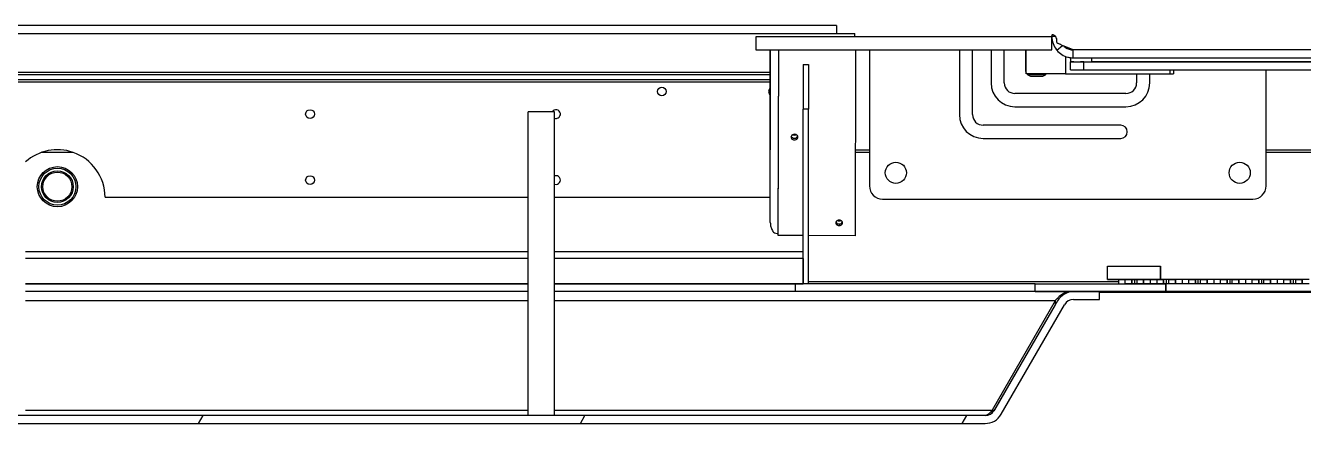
# Model space of a CAD drawing. Extents: x 39751 to 116307, y -36149 to -14965.
# Drawn here: x 79875.7 to 80358.8, y -20989.3 to -20838.7 of the extents above; entities that cross this region are included whole.
import ezdxf

# ---------------------------------------------------------------- set-up
doc = ezdxf.new("R2010")
doc.units = 0
doc.header["$LTSCALE"] = 1500
doc.layers.add('AM_0', color=7, linetype='Continuous', lineweight=30)

# ---------------------------------------------------------------- blocks, each defined once
blk = doc.blocks.new('A$C5DCE4107')
at = {"color": 7}
for p, q in [((1264.77, 150.63), (392.77, 150.63)), ((385.77, 147.63), (1264.77, 147.63)), ((417.77, 132.93), (1239.77, 132.93)), ((417.77, 132.13), (1239.77, 132.13)), ((1239.77, 130.13), (417.77, 130.13)), ((1239.77, 129.13), (417.77, 129.13)), ((1320.99, 3), (207.47, 3)), ((207.47, 0), (1320.99, 0))]:
    blk.add_line(p, q, dxfattribs=at)
at = {"color": 7, "ltscale": 0.03758}
blk.add_line((1264.77, 150.63), (1227.19, 150.63), dxfattribs=at)
at = {"color": 7, "ltscale": 0.003001}
blk.add_line((1264.77, 150.63), (1264.77, 147.63), dxfattribs=at)
at = {"color": 7, "ltscale": 0.041777}
blk.add_line((1229.99, 147.63), (1271.77, 147.63), dxfattribs=at)
at = {"color": 7, "ltscale": 0.112}
for p, q in [((1346.24, 146.41), (1234.24, 146.41)), ((1234.24, 141.41), (1346.24, 141.41))]:
    blk.add_line(p, q, dxfattribs=at)
at = {"color": 7, "ltscale": 0.001221}
blk.add_line((1271.77, 146.4), (1271.77, 147.63), dxfattribs=at)
at = {"color": 7, "ltscale": 4.65409e-05}
blk.add_line((1346.23, 146.51), (1346.23, 146.55), dxfattribs=at)
at = {"color": 7, "ltscale": 5.11184e-05}
blk.add_line((1346.23, 146.54), (1346.23, 146.49), dxfattribs=at)
at = {"color": 7, "ltscale": 0.001312}
blk.add_line((1347.55, 146.48), (1346.23, 146.5), dxfattribs=at)
at = {"color": 7, "ltscale": 1.297e-05}
blk.add_line((1346.24, 146.49), (1346.24, 146.51), dxfattribs=at)
at = {"color": 7, "ltscale": 0.004685}
blk.add_line((1346.24, 141.41), (1346.24, 146.09), dxfattribs=at)
at = {"color": 7, "ltscale": 0.065379}
blk.add_line((1239.77, 76.03), (1239.77, 141.4), dxfattribs=at)
at = {"color": 7, "ltscale": 0.037778}
blk.add_line((1239.77, 141.4), (1239.77, 103.63), dxfattribs=at)
at = {"color": 7, "ltscale": 0.070278}
blk.add_line((1242.8, 71.13), (1242.95, 141.4), dxfattribs=at)
at = {"color": 7, "ltscale": 0.069693}
blk.add_line((1242.8, 71.71), (1242.95, 141.4), dxfattribs=at)
at = {"color": 7, "ltscale": 0.07032}
blk.add_line((1271.95, 141.4), (1271.8, 71.08), dxfattribs=at)
at = {"color": 7, "ltscale": 0.051499}
blk.add_line((1277.23, 141.4), (1277.23, 89.91), dxfattribs=at)
at = {"color": 7, "ltscale": 0.0245}
for p, q in [((1311.23, 141.4), (1311.23, 116.91)), ((1316.23, 116.91), (1316.23, 141.4))]:
    blk.add_line(p, q, dxfattribs=at)
at = {"color": 7, "ltscale": 0.012499}
for p, q in [((1323.23, 141.4), (1323.23, 128.91)), ((1328.23, 128.91), (1328.23, 141.4))]:
    blk.add_line(p, q, dxfattribs=at)
at = {"color": 7, "ltscale": 0.007499}
blk.add_line((1336.23, 141.4), (1336.23, 133.91), dxfattribs=at)
at = {"color": 7, "ltscale": 0.009}
blk.add_line((1336.48, 132.4), (1336.48, 141.4), dxfattribs=at)
at = {"color": 7, "ltscale": 0.000223177}
blk.add_line((1348.1, 141.27), (1347.96, 141.44), dxfattribs=at)
at = {"color": 7, "ltscale": 0.002796}
blk.add_line((1348.1, 141.27), (1350.24, 143.07), dxfattribs=at)
at = {"color": 7, "ltscale": 0.000177083}
blk.add_line((1349.54, 143.4), (1349.39, 143.48), dxfattribs=at)
at = {"color": 7, "ltscale": 0.000260162}
blk.add_line((1351.36, 142.58), (1351.36, 142.32), dxfattribs=at)
at = {"color": 7, "ltscale": 0.000162508}
blk.add_line((1352.14, 142.25), (1352.29, 142.19), dxfattribs=at)
at = {"color": 7, "ltscale": 4.3781e-05}
blk.add_line((1352.29, 142.19), (1352.33, 142.17), dxfattribs=at)
at = {"color": 7, "ltscale": 0.000366871}
blk.add_line((1352.33, 142.17), (1352.67, 142.03), dxfattribs=at)
at = {"color": 7, "ltscale": 0.003}
for p, q in [((1354.23, 138.41), (1354.23, 141.41)), ((1353.23, 133.91), (1353.23, 136.91)), ((1358.23, 133.91), (1358.23, 136.91)), ((1249.23, 52.91), (1249.23, 49.91)), ((1339.94, 49.91), (1339.94, 52.91)), ((1339.94, 49.91), (1339.94, 52.91)), ((1364.24, 46.91), (1364.24, 49.91)), ((1389.23, 49.91), (1389.23, 52.91)), ((1389.23, 52.91), (1389.23, 49.91))]:
    blk.add_line(p, q, dxfattribs=at)
at = {"color": 7, "ltscale": 0.266}
blk.add_line((1620.23, 141.41), (1354.23, 141.41), dxfattribs=at)
at = {"color": 7, "ltscale": 0.017}
for p, q in [((1252.23, 135.91), (1252.23, 118.91)), ((1254.23, 135.91), (1254.23, 118.91))]:
    blk.add_line(p, q, dxfattribs=at)
at = {"color": 7, "ltscale": 0.002}
for p, q in [((1252.23, 135.91), (1254.23, 135.91)), ((1254.23, 118.91), (1252.23, 118.91)), ((1254.23, 52.91), (1252.23, 52.91))]:
    blk.add_line(p, q, dxfattribs=at)
at = {"color": 7, "ltscale": 0.006535}
blk.add_line((1351.36, 138.94), (1351.36, 132.4), dxfattribs=at)
at = {"color": 7, "ltscale": 4.16344e-05}
blk.add_line((1352.29, 138.65), (1352.33, 138.64), dxfattribs=at)
at = {"color": 7, "ltscale": 0.001563}
blk.add_line((1353.23, 138.47), (1353.23, 136.91), dxfattribs=at)
at = {"color": 7, "ltscale": 0.001238}
blk.add_line((1354.47, 136.91), (1353.23, 136.91), dxfattribs=at)
at = {"color": 7, "ltscale": 0.008}
blk.add_line((1353.23, 136.91), (1361.23, 136.91), dxfattribs=at)
at = {"color": 7, "ltscale": 0.264}
blk.add_line((1354.23, 138.41), (1618.23, 138.41), dxfattribs=at)
at = {"color": 7, "ltscale": 0.001249}
blk.add_line((1358.23, 136.91), (1356.99, 136.91), dxfattribs=at)
at = {"color": 7, "ltscale": 0.242}
for p, q in [((1358.23, 136.91), (1600.23, 136.91)), ((1358.23, 133.91), (1600.23, 133.91))]:
    blk.add_line(p, q, dxfattribs=at)
at = {"color": 7, "ltscale": 0.0015}
for p, q in [((1361.23, 138.41), (1361.23, 136.91)), ((1390.75, 133.9), (1390.75, 132.4)), ((1392.14, 133.9), (1392.14, 132.4))]:
    blk.add_line(p, q, dxfattribs=at)
at = {"color": 7, "ltscale": 0.236}
blk.add_line((1597.23, 136.91), (1361.23, 136.91), dxfattribs=at)
at = {"color": 7, "ltscale": 5.0354e-05}
blk.add_line((1336.43, 132.93), (1336.48, 132.93), dxfattribs=at)
at = {"color": 7, "ltscale": 0.014875}
blk.add_line((1351.36, 132.4), (1336.48, 132.4), dxfattribs=at)
at = {"color": 7, "ltscale": 0.007013}
blk.add_line((1336.98, 132.13), (1343.99, 132.13), dxfattribs=at)
at = {"color": 7, "ltscale": 0.0035}
for p, q in [((1338.73, 131.41), (1342.23, 131.41)), ((1378.23, 132.4), (1378.23, 128.91)), ((1383.23, 128.91), (1383.23, 132.4))]:
    blk.add_line(p, q, dxfattribs=at)
at = {"color": 7, "ltscale": 0.039392}
blk.add_line((1351.36, 132.4), (1390.75, 132.4), dxfattribs=at)
at = {"color": 7, "ltscale": 0.005}
for p, q in [((1353.23, 133.91), (1358.23, 133.91)), ((1153.23, 118), (1148.23, 118)), ((1158.23, 118), (1153.23, 118)), ((1367.23, 54.5), (1367.23, 59.51)), ((1367.23, 54.5), (1367.23, 59.51)), ((1387.23, 54.5), (1387.23, 59.51)), ((1387.23, 59.51), (1387.23, 54.5)), ((1153.23, 3), (1148.23, 3)), ((1158.23, 3), (1153.23, 3))]:
    blk.add_line(p, q, dxfattribs=at)
at = {"color": 7, "ltscale": 0.001389}
blk.add_line((1390.75, 132.4), (1392.14, 132.4), dxfattribs=at)
at = {"color": 7, "ltscale": 0.043999}
blk.add_line((1427.23, 89.91), (1427.23, 133.9), dxfattribs=at)
at = {"color": 7, "ltscale": 0.042}
for p, q in [((1374.23, 124.91), (1332.23, 124.91)), ((1332.23, 119.9), (1374.23, 119.9))]:
    blk.add_line(p, q, dxfattribs=at)
at = {"color": 7, "ltscale": 0.115}
for p, q in [((1148.23, 3), (1148.23, 118)), ((1158.23, 3), (1158.23, 118))]:
    blk.add_line(p, q, dxfattribs=at)
at = {"color": 7, "ltscale": 0.066}
for p, q in [((1252.23, 52.91), (1252.23, 118.91)), ((1254.23, 52.91), (1254.23, 118.91))]:
    blk.add_line(p, q, dxfattribs=at)
at = {"color": 7, "ltscale": 0.052}
for p, q in [((1372.23, 112.9), (1320.23, 112.9)), ((1320.23, 107.91), (1372.23, 107.91))]:
    blk.add_line(p, q, dxfattribs=at)
at = {"color": 7, "ltscale": 0.011832}
blk.add_line((976.18, 102.63), (964.35, 102.63), dxfattribs=at)
at = {"color": 7, "ltscale": 0.005362}
blk.add_line((1271.87, 103.63), (1277.23, 103.63), dxfattribs=at)
at = {"color": 7, "ltscale": 0.005366}
blk.add_line((1277.23, 102.63), (1271.87, 102.63), dxfattribs=at)
at = {"color": 7, "ltscale": 0.141}
for p, q in [((1427.23, 103.63), (1568.23, 103.63)), ((1568.23, 102.63), (1427.23, 102.63))]:
    blk.add_line(p, q, dxfattribs=at)
at = {"color": 7, "ltscale": 0.159968}
blk.add_line((988.27, 85.63), (1148.23, 85.63), dxfattribs=at)
at = {"color": 7, "ltscale": 0.081532}
blk.add_line((1158.24, 85.63), (1239.77, 85.63), dxfattribs=at)
at = {"color": 7, "ltscale": 0.14}
blk.add_line((1282.23, 84.91), (1422.23, 84.91), dxfattribs=at)
at = {"color": 7, "ltscale": 0.000585175}
blk.add_line((1242.8, 71.13), (1242.8, 71.71), dxfattribs=at)
at = {"color": 7, "ltscale": 0.009433}
blk.add_line((1252.23, 71.11), (1242.8, 71.13), dxfattribs=at)
at = {"color": 7, "ltscale": 0.017567}
blk.add_line((1271.8, 71.08), (1254.23, 71.11), dxfattribs=at)
at = {"color": 7, "ltscale": 0.19}
for p, q in [((1148.23, 64.91), (958.24, 64.91)), ((1148.23, 62.41), (958.24, 62.41)), ((1148.23, 52.91), (958.24, 52.91)), ((958.24, 52.91), (1148.23, 52.91)), ((1148.23, 49.91), (958.24, 49.91)), ((1148.23, 46.41), (958.24, 46.41)), ((958.24, 5), (1148.23, 5))]:
    blk.add_line(p, q, dxfattribs=at)
at = {"color": 7, "ltscale": 0.093999}
for p, q in [((1252.23, 64.91), (1158.24, 64.91)), ((1252.23, 62.41), (1158.24, 62.41)), ((1158.24, 52.91), (1252.23, 52.91))]:
    blk.add_line(p, q, dxfattribs=at)
at = {"color": 7, "ltscale": 0.0025}
blk.add_line((1252.23, 62.41), (1252.23, 64.91), dxfattribs=at)
at = {"color": 7, "ltscale": 0.0095}
blk.add_line((1252.23, 62.41), (1252.23, 52.91), dxfattribs=at)
at = {"color": 7, "ltscale": 0.02}
for p, q in [((1367.23, 59.51), (1387.23, 59.51)), ((1367.23, 59.51), (1387.23, 59.51)), ((1367.23, 54.5), (1387.23, 54.5)), ((1387.23, 54.5), (1367.23, 54.5))]:
    blk.add_line(p, q, dxfattribs=at)
at = {"color": 7, "ltscale": 0.117192}
blk.add_line((1371.43, 53.63), (1254.23, 53.63), dxfattribs=at)
at = {"color": 7, "ltscale": 0.0016}
for p, q in [((1371.43, 54.5), (1371.43, 52.91)), ((1373.96, 52.91), (1373.96, 54.5)), ((1373.96, 52.91), (1373.96, 54.5)), ((1376.46, 52.91), (1376.46, 54.5)), ((1376.46, 54.5), (1376.46, 52.91)), ((1377.43, 54.5), (1377.43, 52.91)), ((1378.4, 52.91), (1378.4, 54.5)), ((1378.4, 52.91), (1378.4, 54.5)), ((1380.89, 52.91), (1380.89, 54.5)), ((1380.89, 54.5), (1380.89, 52.91)), ((1383.43, 54.5), (1383.43, 52.91)), ((1385.96, 52.91), (1385.96, 54.5)), ((1385.96, 52.91), (1385.96, 54.5)), ((1388.46, 52.91), (1388.46, 54.5)), ((1388.46, 54.5), (1388.46, 52.91)), ((1389.43, 54.5), (1389.43, 52.91)), ((1390.4, 52.91), (1390.4, 54.5)), ((1390.4, 52.91), (1390.4, 54.5)), ((1392.89, 52.91), (1392.89, 54.5)), ((1392.89, 54.5), (1392.89, 52.91)), ((1395.43, 54.5), (1395.43, 52.91)), ((1397.96, 52.91), (1397.96, 54.5)), ((1397.96, 52.91), (1397.96, 54.5)), ((1400.46, 52.91), (1400.46, 54.5)), ((1400.46, 54.5), (1400.46, 52.91)), ((1401.43, 54.5), (1401.43, 52.91)), ((1402.4, 52.91), (1402.4, 54.5)), ((1402.4, 52.91), (1402.4, 54.5)), ((1404.89, 52.91), (1404.89, 54.5)), ((1404.89, 54.5), (1404.89, 52.91)), ((1407.43, 54.5), (1407.43, 52.91)), ((1409.96, 52.91), (1409.96, 54.5)), ((1409.96, 52.91), (1409.96, 54.5)), ((1412.46, 52.91), (1412.46, 54.5)), ((1412.46, 54.5), (1412.46, 52.91)), ((1413.43, 54.5), (1413.43, 52.91)), ((1414.4, 52.91), (1414.4, 54.5)), ((1414.4, 52.91), (1414.4, 54.5)), ((1416.89, 52.91), (1416.89, 54.5)), ((1416.89, 54.5), (1416.89, 52.91)), ((1419.43, 54.5), (1419.43, 52.91)), ((1421.96, 52.91), (1421.96, 54.5)), ((1421.96, 52.91), (1421.96, 54.5)), ((1424.46, 52.91), (1424.46, 54.5)), ((1424.46, 54.5), (1424.46, 52.91)), ((1425.43, 54.5), (1425.43, 52.91)), ((1426.4, 52.91), (1426.4, 54.5)), ((1426.4, 52.91), (1426.4, 54.5)), ((1428.89, 52.91), (1428.89, 54.5)), ((1428.89, 54.5), (1428.89, 52.91)), ((1431.43, 54.5), (1431.43, 52.91)), ((1433.96, 52.91), (1433.96, 54.5)), ((1433.96, 52.91), (1433.96, 54.5)), ((1436.46, 52.91), (1436.46, 54.5)), ((1436.46, 54.5), (1436.46, 52.91)), ((1437.43, 54.5), (1437.43, 52.91)), ((1438.4, 52.91), (1438.4, 54.5)), ((1438.4, 52.91), (1438.4, 54.5)), ((1440.89, 52.91), (1440.89, 54.5)), ((1440.89, 54.5), (1440.89, 52.91))]:
    blk.add_line(p, q, dxfattribs=at)
at = {"color": 7, "ltscale": 0.002495}
for p, q in [((1376.46, 54.5), (1373.96, 54.5)), ((1373.96, 54.5), (1376.46, 54.5)), ((1380.89, 54.5), (1378.4, 54.5)), ((1378.4, 54.5), (1380.89, 54.5)), ((1388.46, 54.5), (1385.96, 54.5)), ((1385.96, 54.5), (1388.46, 54.5)), ((1392.89, 54.5), (1390.4, 54.5)), ((1390.4, 54.5), (1392.89, 54.5)), ((1400.46, 54.5), (1397.96, 54.5)), ((1397.96, 54.5), (1400.46, 54.5)), ((1404.89, 54.5), (1402.4, 54.5)), ((1402.4, 54.5), (1404.89, 54.5)), ((1412.46, 54.5), (1409.96, 54.5)), ((1409.96, 54.5), (1412.46, 54.5)), ((1416.89, 54.5), (1414.4, 54.5)), ((1414.4, 54.5), (1416.89, 54.5)), ((1424.46, 54.5), (1421.96, 54.5)), ((1421.96, 54.5), (1424.46, 54.5)), ((1428.89, 54.5), (1426.4, 54.5)), ((1426.4, 54.5), (1428.89, 54.5)), ((1436.46, 54.5), (1433.96, 54.5)), ((1433.96, 54.5), (1436.46, 54.5)), ((1440.89, 54.5), (1438.4, 54.5)), ((1438.4, 54.5), (1440.89, 54.5)), ((1376.46, 52.91), (1373.96, 52.91)), ((1376.46, 52.91), (1373.96, 52.91)), ((1380.89, 52.91), (1378.4, 52.91)), ((1380.89, 52.91), (1378.4, 52.91)), ((1388.46, 52.91), (1385.96, 52.91)), ((1388.46, 52.91), (1385.96, 52.91)), ((1392.89, 52.91), (1390.4, 52.91)), ((1392.89, 52.91), (1390.4, 52.91)), ((1400.46, 52.91), (1397.96, 52.91)), ((1400.46, 52.91), (1397.96, 52.91)), ((1404.89, 52.91), (1402.4, 52.91)), ((1404.89, 52.91), (1402.4, 52.91)), ((1412.46, 52.91), (1409.96, 52.91)), ((1412.46, 52.91), (1409.96, 52.91)), ((1416.89, 52.91), (1414.4, 52.91)), ((1416.89, 52.91), (1414.4, 52.91)), ((1424.46, 52.91), (1421.96, 52.91)), ((1424.46, 52.91), (1421.96, 52.91)), ((1428.89, 52.91), (1426.4, 52.91)), ((1428.89, 52.91), (1426.4, 52.91)), ((1436.46, 52.91), (1433.96, 52.91)), ((1436.46, 52.91), (1433.96, 52.91)), ((1440.89, 52.91), (1438.4, 52.91)), ((1440.89, 52.91), (1438.4, 52.91))]:
    blk.add_line(p, q, dxfattribs=at)
at = {"color": 7, "ltscale": 0.000970078}
for p, q in [((1389.43, 54.5), (1388.46, 54.5)), ((1402.4, 54.5), (1401.43, 54.5)), ((1413.43, 54.5), (1412.46, 54.5)), ((1414.4, 54.5), (1413.43, 54.5)), ((1425.43, 54.5), (1424.46, 54.5)), ((1438.4, 54.5), (1437.43, 54.5)), ((1377.43, 52.91), (1376.46, 52.91)), ((1389.43, 52.91), (1388.46, 52.91)), ((1402.4, 52.91), (1401.43, 52.91)), ((1413.43, 52.91), (1412.46, 52.91)), ((1414.4, 52.91), (1413.43, 52.91)), ((1425.43, 52.91), (1424.46, 52.91)), ((1438.4, 52.91), (1437.43, 52.91))]:
    blk.add_line(p, q, dxfattribs=at)
at = {"color": 7, "ltscale": 0.000970459}
for p, q in [((1390.4, 54.5), (1389.43, 54.5)), ((1401.43, 54.5), (1400.46, 54.5)), ((1426.4, 54.5), (1425.43, 54.5)), ((1437.43, 54.5), (1436.46, 54.5)), ((1378.4, 52.91), (1377.43, 52.91)), ((1390.4, 52.91), (1389.43, 52.91)), ((1401.43, 52.91), (1400.46, 52.91)), ((1426.4, 52.91), (1425.43, 52.91)), ((1437.43, 52.91), (1436.46, 52.91))]:
    blk.add_line(p, q, dxfattribs=at)
at = {"color": 7, "ltscale": 0.002535}
for p, q in [((1395.43, 54.5), (1392.89, 54.5)), ((1397.96, 54.5), (1395.43, 54.5)), ((1407.43, 54.5), (1404.89, 54.5)), ((1409.96, 54.5), (1407.43, 54.5)), ((1419.43, 54.5), (1416.89, 54.5)), ((1421.96, 54.5), (1419.43, 54.5)), ((1431.43, 54.5), (1428.89, 54.5)), ((1433.96, 54.5), (1431.43, 54.5)), ((1443.43, 54.5), (1440.89, 54.5)), ((1371.43, 52.91), (1373.96, 52.91)), ((1383.43, 52.91), (1380.89, 52.91)), ((1385.96, 52.91), (1383.43, 52.91)), ((1395.43, 52.91), (1392.89, 52.91)), ((1397.96, 52.91), (1395.43, 52.91)), ((1407.43, 52.91), (1404.89, 52.91)), ((1409.96, 52.91), (1407.43, 52.91)), ((1419.43, 52.91), (1416.89, 52.91)), ((1421.96, 52.91), (1419.43, 52.91)), ((1431.43, 52.91), (1428.89, 52.91)), ((1433.96, 52.91), (1431.43, 52.91)), ((1443.43, 52.91), (1440.89, 52.91))]:
    blk.add_line(p, q, dxfattribs=at)
at = {"color": 7, "ltscale": 0.091}
for p, q in [((1249.23, 52.91), (1158.24, 52.91)), ((1249.23, 49.91), (1158.24, 49.91))]:
    blk.add_line(p, q, dxfattribs=at)
at = {"color": 7, "ltscale": 0.090704}
for p, q in [((1339.94, 52.91), (1249.23, 52.91)), ((1339.94, 49.91), (1249.23, 49.91))]:
    blk.add_line(p, q, dxfattribs=at)
at = {"color": 7, "ltscale": 0.049296}
for p, q in [((1339.94, 52.91), (1389.23, 52.91)), ((1339.94, 52.91), (1389.23, 52.91)), ((1339.94, 49.91), (1389.23, 49.91)), ((1389.23, 49.91), (1339.94, 49.91))]:
    blk.add_line(p, q, dxfattribs=at)
at = {"color": 7, "ltscale": 0.000171661}
blk.add_line((1352.89, 49.73), (1352.89, 49.91), dxfattribs=at)
at = {"color": 7, "ltscale": 0.009811}
for p, q in [((1364.24, 49.91), (1354.43, 49.91)), ((1354.43, 46.91), (1364.24, 46.91))]:
    blk.add_line(p, q, dxfattribs=at)
at = {"color": 7, "ltscale": 0.262528}
blk.add_line((1626.77, 49.63), (1364.24, 49.63), dxfattribs=at)
at = {"color": 7, "ltscale": 0.168}
blk.add_line((1557.23, 49.91), (1389.23, 49.91), dxfattribs=at)
at = {"color": 7, "ltscale": 0.189184}
blk.add_line((1347.42, 46.41), (1158.24, 46.41), dxfattribs=at)
at = {"color": 7, "ltscale": 0.047778}
blk.add_line((1347.42, 46.41), (1323.58, 5), dxfattribs=at)
at = {"color": 7, "ltscale": 0.04635}
blk.add_line((1347.42, 44.9), (1324.29, 4.74), dxfattribs=at)
at = {"color": 7, "ltscale": 0.047812}
blk.add_line((1348.36, 46.41), (1324.46, 5), dxfattribs=at)
at = {"color": 7, "ltscale": 0.047811}
blk.add_line((1327.06, 3.5), (1350.96, 44.9), dxfattribs=at)
at = {"color": 7, "ltscale": 0.001501}
blk.add_line((1347.42, 46.41), (1347.42, 44.9), dxfattribs=at)
at = {"color": 7, "ltscale": 0.000152886}
blk.add_line((1347.55, 44.99), (1347.42, 44.9), dxfattribs=at)
at = {"color": 7, "ltscale": 0.165347}
blk.add_line((1158.24, 5), (1323.58, 5), dxfattribs=at)
at = {"color": 7, "ltscale": 0.001051}
blk.add_line((1323.58, 3.95), (1323.58, 5), dxfattribs=at)
at = {"color": 7, "ltscale": 0.003464}
for p, q in [((1023.63, 0), (1025.36, 3)), ((1167.96, 0), (1169.7, 3)), ((1312.3, 0), (1314.03, 3))]:
    blk.add_line(p, q, dxfattribs=at)
at = {"color": 7}
for points in [[(1346.23, 146.55), (1346.27, 146.94), (1346.32, 147.07), (1346.44, 147.19), (1346.56, 147.21)], [(1346.56, 147.21), (1346.77, 147.16), (1347.03, 147.01)], [(1347.03, 147.01), (1347.38, 146.69), (1347.72, 146.22), (1347.98, 145.67)], [(1354.23, 141.41), (1351.49, 142.52), (1350.2, 143.09)], [(1350.71, 142.86), (1351.31, 142.35), (1351.97, 141.95), (1352.7, 141.65), (1353.46, 141.47), (1354.23, 141.41)], [(1352.89, 49.91), (1352.5, 49.89), (1352.12, 49.83), (1351.35, 49.6), (1350.59, 49.23), (1350.21, 49), (1349.41, 48.41), (1349.01, 48.06)], [(1323.58, 5), (1323.07, 4.33), (1322.55, 3.76), (1322.22, 3.48), (1321.88, 3.26), (1321.56, 3.1), (1321.24, 3.02), (1320.99, 3)]]:
    blk.add_lwpolyline(points, dxfattribs=at)
for centre, radius in [((1198.77, 125.63), 1.65), ((1065.77, 117.13), 1.65), ((970.27, 89.63), 7.6), ((1287.23, 94.89), 4), ((1417.23, 94.89), 4), ((970.27, 89.63), 6.99), ((970.27, 89.63), 6), ((970.27, 89.63), 5.5), ((1065.77, 92.13), 1.65)]:
    blk.add_circle(centre, radius, dxfattribs=at)
for centre, radius, start, end in [((1354.23, 146.41), 8, 179.3648, 218.3623), ((1345.14, 144.7), 3, 350.2582, 18.9808), ((1356.56, 158.03), 16.23, 238.5599, 243.7572), ((1354.23, 146.41), 8, 219.8922, 255.916), ((1362.45, 169.71), 29.31, 243.8745, 245.3025), ((1354.23, 146.41), 8, 256.2141, 270), ((1338.73, 133.91), 2.5, 180, 205.8437), ((1338.73, 133.91), 2.5, 216.8712, 270), ((1342.23, 133.91), 2.5, 270, 323.1301), ((1240.77, 125.63), 1.65, 127.2931, 232.7077), ((1332.23, 128.91), 9, 180, 270), ((1332.23, 128.91), 4, 180, 270), ((1374.23, 128.91), 4, 270, 0), ((1374.23, 128.91), 9, 270, 0), ((1158.77, 117.13), 1.65, 298.6479, 148.0363), ((1320.23, 116.91), 9, 180, 270), ((1320.23, 116.91), 4, 180, 270), ((1158.77, 117.13), 1.65, 251.1732, 298.6479), ((1372.23, 110.41), 2.5, 270, 90), ((970.27, 85.63), 18, 70.8121, 131.9462), ((970.27, 85.63), 18, 0, 70.8119), ((1158.77, 92.13), 1.65, 251.1732, 108.8068), ((1282.23, 89.91), 5, 180, 270), ((1422.23, 89.91), 5, 270, 0), ((1245.6, 76.03), 5.83, 180.0648, 195.4212), ((1246, 76.14), 6.25, 195.3614, 202.3065), ((1246.71, 76.45), 7.03, 202.4795, 215.5783), ((1354.43, 42.91), 7, 90, 150), ((1364.76, 31.53), 22.84, 136.1435, 139.3686), ((1359.46, 36.59), 15.52, 132.3361, 136.0735), ((1354.43, 42.91), 4, 90, 150), ((1320.99, 7), 4, 270, 330), ((1320.99, 7), 7, 270, 330)]:
    blk.add_arc(centre, radius, start, end, dxfattribs=at)
for centre, major_axis, ratio, start_param, end_param in [((1248.88, 108.41), (1.3, 0), 0.810741, 1.069028, 3.141632), ((1248.88, 108.41), (1.3, 0), 0.810741, 3.141632, 6.283225), ((1248.88, 109), (1.3, 0), 0.810741, 3.422958, 6.001983), ((1248.88, 109), (1.25, 0), 0.810741, 3.361326, 4.712389), ((1248.88, 110.17), (1.25, 0), 0.810741, 4.143997, 4.712389), ((1248.88, 110.17), (1.25, 0), 0.810741, 4.712389, 5.280791), ((1248.88, 109), (1.25, 0), 0.810741, 4.712389, 6.063472), ((1248.88, 108.41), (1.3, 0), 0.810741, 0.00004, 1.069028), ((1265.81, 75.96), (1.3, 0), 0.810741, 1.069028, 3.141632), ((1265.81, 75.96), (1.3, 0), 0.810741, 3.141632, 6.283225), ((1265.81, 76.54), (1.3, 0), 0.810741, 3.422958, 4.21062), ((1265.81, 76.54), (1.25, 0), 0.810741, 3.361326, 4.712389), ((1265.81, 77.71), (1.25, 0), 0.810741, 4.143997, 4.712389), ((1265.81, 76.54), (1.3, 0), 0.810741, 4.21062, 6.001983), ((1265.81, 77.71), (1.25, 0), 0.810741, 4.712389, 5.280791), ((1265.81, 76.54), (1.25, 0), 0.810741, 4.712389, 6.063647), ((1265.81, 75.96), (1.3, 0), 0.810741, 0.00004, 1.069028), ((1243.77, 74.05), (-4, 0.01), 0.585031, 0.807004, 1.327836)]:
    blk.add_ellipse(centre, major_axis=major_axis, ratio=ratio, start_param=start_param, end_param=end_param, dxfattribs=at)
at = {"layer": 'AM_0'}
blk.add_line((1234.24, 146.41), (1234.24, 141.41), dxfattribs=at)

msp = doc.modelspace()

# ---------------------------------------------------------------- block references
at = {"layer": 'AM_0'}
msp.add_blockref('A$C5DCE4107', (78917.44, -20989.34), dxfattribs=at)

doc.saveas('drawing.dxf')
